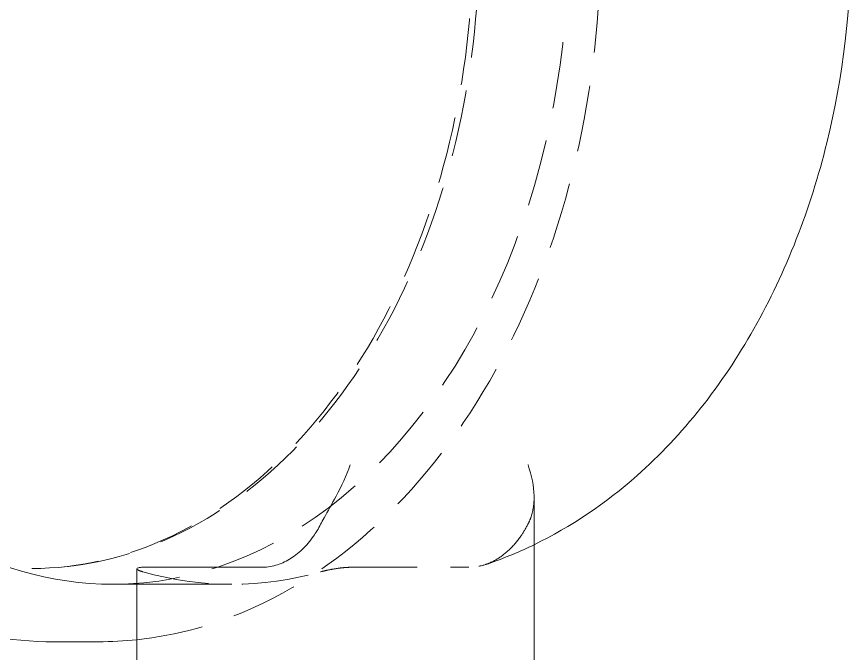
# Model space of a CAD drawing. Header units: millimetres. Extents: x -46397 to 283259, y -8690 to 23983.
# Drawn here: x -33683.8 to -33621.3, y 5904.8 to 5952.5 of the extents above; entities that cross this region are included whole.
import ezdxf

# ---------------------------------------------------------------- set-up
doc = ezdxf.new("R2010")
doc.units = ezdxf.units.MM
doc.linetypes.add('HIDDENX2', pattern=[0.75, 0.5, -0.25])

msp = doc.modelspace()

# ---------------------------------------------------------------- linework, layer by layer
at = {"color": 2, "linetype": 'Continuous', "lineweight": 0, "ltscale": 10, "extrusion": (0, 1, 0)}
for p, q in [((-33645.097, 5901.724, -1.499), (-33645.097, 5916.458, -1.499)), ((-33674.844, 5911.117, -1.499), (-33674.844, 5901.724, -1.499)), ((-33665.515, 5911.222, -1.499), (-33674.385, 5911.222, -1.499)), ((-33667.732, 5909.956, -1.499), (-33676.602, 5909.956, -1.499)), ((-33681.038, 5905.644, -1.499), (-33677.711, 5905.644, -1.499))]:
    msp.add_line(p, q, dxfattribs=at)
at = {"color": 1, "linetype": 'HIDDENX2', "lineweight": 0, "ltscale": 10, "extrusion": (0, 1, 0)}
msp.add_line((-33658.862, 5911.222, -1.499), (-33649.991, 5911.222, -1.499), dxfattribs=at)
at = {"color": 1, "linetype": 'HIDDENX2', "lineweight": 0, "ltscale": 10}
for centre, start_param, end_param in [((-33676.602, 5958.174, -1.499), 0, 3.141593), ((-33667.732, 5958.174, -1.499), -0.196382, 0.196382)]:
    msp.add_ellipse(centre, major_axis=(0, -48.218), ratio=0.707107, start_param=start_param, end_param=end_param, dxfattribs=at)
at = {"color": 2, "linetype": 'Continuous', "lineweight": 0, "ltscale": 10}
msp.add_ellipse((-33676.602, 5958.174, -1.499), major_axis=(0, -48.218), ratio=0.707107, start_param=-1.570796, end_param=0, dxfattribs=at)
for points, knots in [([(-33681.038, 6010.705, -1.499), (-33685.007, 6010.705, -1.499), (-33688.972, 6009.845, -1.499), (-33696.541, 6006.504, -1.499), (-33700.134, 6003.989, -1.499), (-33706.648, 5997.515, -1.499), (-33709.543, 5993.505, -1.499), (-33714.297, 5984.41, -1.499), (-33716.14, 5979.311, -1.499), (-33718.574, 5968.573, -1.499), (-33719.163, 5962.934, -1.499), (-33719.029, 5951.684, -1.499), (-33718.308, 5946.076, -1.499), (-33715.616, 5935.441, -1.499), (-33713.646, 5930.417, -1.499), (-33708.626, 5921.47, -1.499), (-33705.579, 5917.545, -1.499), (-33698.712, 5911.267, -1.499), (-33694.903, 5908.889, -1.499), (-33687.686, 5906.245, -1.499), (-33684.363, 5905.644, -1.499), (-33681.038, 5905.644, -1.499)], [0.186074, 0.186074, 0.186074, 0.186074, 0.488584, 0.488584, 0.798681, 0.798681, 1.12025, 1.12025, 1.44663, 1.44663, 1.773653, 1.773653, 2.1006, 2.1006, 2.427625, 2.427625, 2.75378, 2.75378, 3.074253, 3.074253, 3.327667, 3.327667, 3.327667, 3.327667]), ([(-33657.753, 6006.393, -1.499), (-33654.068, 6006.393, -1.499), (-33650.391, 6005.652, -1.499), (-33643.347, 6002.8, -1.499), (-33640.005, 6000.635, -1.499), (-33633.816, 5995.012, -1.499), (-33631.035, 5991.454, -1.499), (-33626.362, 5983.292, -1.499), (-33624.523, 5978.64, -1.499), (-33622.025, 5968.795, -1.499), (-33621.379, 5963.598, -1.499), (-33621.344, 5953.195, -1.499), (-33621.953, 5947.99, -1.499), (-33624.397, 5938.061, -1.499), (-33626.231, 5933.338, -1.499), (-33631.014, 5924.883, -1.499), (-33633.954, 5921.139, -1.499), (-33639.743, 5916.008, -1.499), (-33642.33, 5914.251, -1.499), (-33645.097, 5912.912, -1.499)], [6.097111, 6.097111, 6.097111, 6.097111, 6.375971, 6.375971, 6.668224, 6.668224, 6.98729, 6.98729, 7.323267, 7.323267, 7.663053, 7.663053, 8.00291, 8.00291, 8.342715, 8.342715, 8.678845, 8.678845, 8.909089, 8.909089, 8.909089, 8.909089]), ([(-33658.862, 5918.908, -1.499), (-33658.863, 5918.903, -1.499), (-33658.865, 5918.898, -1.499), (-33659.146, 5918.083, -1.499), (-33659.521, 5917.3, -1.499), (-33660.237, 5915.958, -1.499), (-33660.553, 5915.416, -1.499), (-33660.916, 5914.758, -1.499), (-33661.002, 5914.599, -1.499), (-33661.079, 5914.449, -1.499)], [1.1423712, 1.1423712, 1.1423712, 1.1423712, 1.1436049, 1.1436049, 1.3513443, 1.3513443, 1.5195255, 1.5195255, 1.5771224, 1.5771224, 1.5771224, 1.5771224]), ([(-33645.556, 5918.908, -1.499), (-33645.555, 5918.903, -1.499), (-33645.553, 5918.898, -1.499), (-33645.274, 5918.083, -1.499), (-33645.111, 5917.3, -1.499), (-33645.097, 5916.525, -1.499), (-33645.097, 5916.491, -1.499), (-33645.097, 5916.458, -1.499)], [-0.0010241, -0.0010241, -0.0010241, -0.0010241, 0, 0, 0.1724436, 0.1724436, 0.1803076, 0.1803076, 0.1803076, 0.1803076]), ([(-33661.079, 5914.449, -1.499), (-33661.249, 5914.121, -1.499), (-33661.433, 5913.815, -1.499), (-33661.86, 5913.201, -1.499), (-33662.147, 5912.857, -1.499), (-33662.766, 5912.261, -1.499), (-33663.099, 5912.01, -1.499), (-33663.728, 5911.636, -1.499), (-33664.082, 5911.477, -1.499), (-33664.806, 5911.27, -1.499), (-33665.176, 5911.222, -1.499), (-33665.515, 5911.222, -1.499)], [0, 0, 0, 0, 0.0716764, 0.0716764, 0.1646143, 0.1646143, 0.2575522, 0.2575522, 0.3492283, 0.3492283, 0.4409044, 0.4409044, 0.4409044, 0.4409044]), ([(-33674.844, 5911.117, -1.499), (-33674.844, 5911.117, -1.499), (-33674.844, 5911.118, -1.499), (-33674.843, 5911.149, -1.499), (-33674.804, 5911.176, -1.499), (-33674.644, 5911.213, -1.499), (-33674.524, 5911.222, -1.499), (-33674.385, 5911.222, -1.499)], [0.30433727, 0.30433727, 0.30433727, 0.30433727, 0.30478857, 0.30478857, 0.34243304, 0.34243304, 0.38007752, 0.38007752, 0.38007752, 0.38007752])]:
    msp.add_open_spline(points, degree=3, knots=knots, dxfattribs=at)
at = {"color": 1, "linetype": 'HIDDENX2', "lineweight": 0, "ltscale": 10}
for points, knots in [([(-33674.844, 5905.796, -1.499), (-33671.847, 5906.115, -1.499), (-33668.882, 5906.936, -1.499), (-33662.241, 5909.953, -1.499), (-33658.664, 5912.519, -1.499), (-33652.226, 5919.103, -1.499), (-33649.38, 5923.145, -1.499), (-33644.729, 5932.285, -1.499), (-33642.934, 5937.389, -1.499), (-33640.581, 5948.127, -1.499), (-33640.026, 5953.76, -1.499), (-33640.208, 5964.985, -1.499), (-33640.947, 5970.576, -1.499), (-33643.648, 5981.158, -1.499), (-33645.611, 5986.148, -1.499), (-33650.578, 5995.016, -1.499), (-33653.581, 5998.895, -1.499), (-33658.796, 6003.704, -1.499), (-33660.737, 6005.171, -1.499), (-33662.762, 6006.393, -1.499)], [3.4027, 3.4027, 3.4027, 3.4027, 3.63853, 3.63853, 3.953712, 3.953712, 4.274776, 4.274776, 4.59801, 4.59801, 4.921481, 4.921481, 5.244907, 5.244907, 5.568383, 5.568383, 5.891483, 5.891483, 6.066053, 6.066053, 6.066053, 6.066053]), ([(-33682.701, 5911.132, -1.499), (-33679.152, 5911.132, -1.499), (-33675.603, 5911.954, -1.499), (-33668.878, 5915.164, -1.499), (-33665.701, 5917.538, -1.499), (-33660.052, 5923.586, -1.499), (-33657.575, 5927.244, -1.499), (-33653.559, 5935.483, -1.499), (-33652.016, 5940.058, -1.499), (-33650.022, 5949.671, -1.499), (-33649.569, 5954.707, -1.499), (-33649.8, 5964.727, -1.499), (-33650.484, 5969.709, -1.499), (-33652.917, 5979.113, -1.499), (-33654.666, 5983.533, -1.499), (-33659.043, 5991.365, -1.499), (-33661.671, 5994.775, -1.499), (-33667.539, 6000.256, -1.499), (-33670.779, 6002.32, -1.499), (-33676.942, 6004.677, -1.499), (-33679.822, 6005.217, -1.499), (-33682.701, 6005.217, -1.499)], [3.327667, 3.327667, 3.327667, 3.327667, 3.653136, 3.653136, 3.975651, 3.975651, 4.294825, 4.294825, 4.612995, 4.612995, 4.931093, 4.931093, 5.249222, 5.249222, 5.567312, 5.567312, 5.885567, 5.885567, 6.205195, 6.205195, 6.469259, 6.469259, 6.469259, 6.469259]), ([(-33682.701, 6005.217, -1.499), (-33679.152, 6005.217, -1.499), (-33675.605, 6004.419, -1.499), (-33668.858, 6001.312, -1.499), (-33665.661, 5998.992, -1.499), (-33659.928, 5993.053, -1.499), (-33657.398, 5989.422, -1.499), (-33653.275, 5981.22, -1.499), (-33651.686, 5976.647, -1.499), (-33649.612, 5967.032, -1.499), (-33649.127, 5961.991, -1.499), (-33649.31, 5951.947, -1.499), (-33649.977, 5946.947, -1.499), (-33652.4, 5937.492, -1.499), (-33654.155, 5933.037, -1.499), (-33658.583, 5925.127, -1.499), (-33661.255, 5921.671, -1.499), (-33667.246, 5916.126, -1.499), (-33670.563, 5914.032, -1.499), (-33676.858, 5911.671, -1.499), (-33679.779, 5911.132, -1.499), (-33682.701, 5911.132, -1.499)], [6.097111, 6.097111, 6.097111, 6.097111, 6.411909, 6.411909, 6.729261, 6.729261, 7.049923, 7.049923, 7.371737, 7.371737, 7.693665, 7.693665, 8.015566, 8.015566, 8.337498, 8.337498, 8.659233, 8.659233, 8.979501, 8.979501, 9.238704, 9.238704, 9.238704, 9.238704]), ([(-33645.097, 5916.458, -1.499), (-33645.097, 5915.897, -1.499), (-33645.184, 5915.389, -1.499), (-33645.409, 5914.758, -1.499), (-33645.479, 5914.599, -1.499), (-33645.556, 5914.449, -1.499)], [0.1803076, 0.1803076, 0.1803076, 0.1803076, 0.3120501, 0.3120501, 0.359861, 0.359861, 0.359861, 0.359861]), ([(-33645.556, 5914.449, -1.499), (-33645.726, 5914.121, -1.499), (-33645.91, 5913.815, -1.499), (-33646.337, 5913.201, -1.499), (-33646.624, 5912.857, -1.499), (-33647.243, 5912.261, -1.499), (-33647.575, 5912.01, -1.499), (-33648.204, 5911.636, -1.499), (-33648.558, 5911.477, -1.499), (-33649.283, 5911.27, -1.499), (-33649.653, 5911.222, -1.499), (-33649.991, 5911.222, -1.499)], [2.581263, 2.581263, 2.581263, 2.581263, 2.6529395, 2.6529395, 2.7458773, 2.7458773, 2.8388152, 2.8388152, 2.9304913, 2.9304913, 3.0221674, 3.0221674, 3.0221674, 3.0221674]), ([(-33645.097, 5912.912, -1.499), (-33646.153, 5912.401, -1.499), (-33647.235, 5911.951, -1.499), (-33648.477, 5911.518, -1.499), (-33648.616, 5911.471, -1.499), (-33648.756, 5911.424, -1.499)], [8.90908902, 8.90908902, 8.90908902, 8.90908902, 8.99698677, 8.99698677, 9.00808841, 9.00808841, 9.00808841, 9.00808841]), ([(-33674.385, 5910.883, -1.499), (-33674.525, 5910.922, -1.499), (-33674.646, 5910.966, -1.499), (-33674.805, 5911.047, -1.499), (-33674.844, 5911.086, -1.499), (-33674.844, 5911.117, -1.499)], [0.38007752, 0.38007752, 0.38007752, 0.38007752, 0.41862642, 0.41862642, 0.45672403, 0.45672403, 0.45672403, 0.45672403]), ([(-33658.862, 5911.222, -1.499), (-33659.001, 5911.222, -1.499), (-33659.177, 5911.213, -1.499), (-33659.561, 5911.176, -1.499), (-33659.769, 5911.149, -1.499), (-33660.163, 5911.087, -1.499), (-33660.374, 5911.048, -1.499), (-33660.763, 5910.966, -1.499), (-33660.94, 5910.922, -1.499), (-33661.079, 5910.883, -1.499)], [0.1519505, 0.1519505, 0.1519505, 0.1519505, 0.189595, 0.189595, 0.2272395, 0.2272395, 0.2657884, 0.2657884, 0.3043373, 0.3043373, 0.3043373, 0.3043373])]:
    msp.add_open_spline(points, degree=3, knots=knots, dxfattribs=at)
at = {"color": 2, "linetype": 'Continuous', "lineweight": 0, "ltscale": 10}
msp.add_open_spline([(-33677.711, 5905.644, -1.499), (-33676.755, 5905.644, -1.499), (-33675.798, 5905.695, -1.499), (-33674.844, 5905.796, -1.499)], degree=3, dxfattribs=at)

doc.saveas('drawing.dxf')
